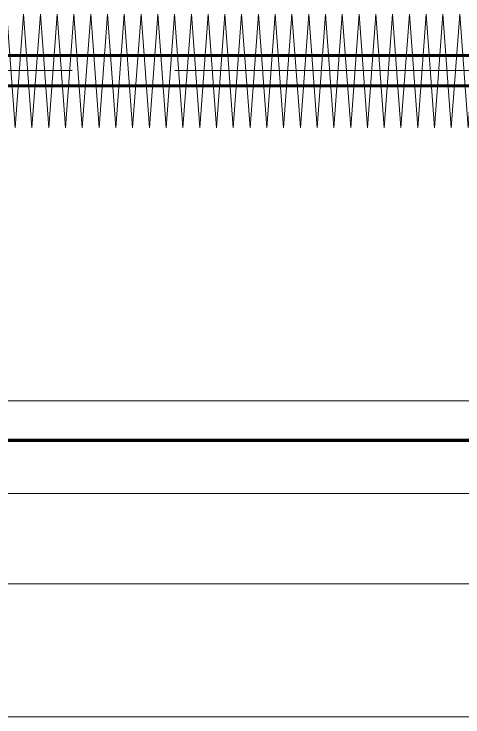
# Model space of a CAD drawing. Header units: millimetres. Extents: x 0 to 840, y 0 to 594.
# Drawn here: x 536.42 to 542.97, y 256.82 to 267.1 of the extents above; entities that cross this region are included whole.
import ezdxf

# ---------------------------------------------------------------- set-up
doc = ezdxf.new("R2010")
doc.units = ezdxf.units.MM
for name, pattern in [('K5LT_AXLED', [19.5, 15, -1.5, 1.5, -1.5]), ('K5LT_BASIC', [0]), ('K5LT_REINFORCED', [0]), ('K5LT_THIN_INCLUDED_TO_HATCHING', [0])]:
    doc.linetypes.add(name, pattern=pattern)
doc.layers.add('Системный слой', color=7, linetype='Continuous')

# ---------------------------------------------------------------- blocks, each defined once
blk = doc.blocks.new('U250')
at = {"layer": 'Системный слой', "color": 30, "linetype": 'K5LT_AXLED', "lineweight": 18, "true_color": 0xff8000}
for q in [(534.963, 265.433), (535.208, 265.433)]:
    blk.add_line((535.086, 267.096), q, dxfattribs=at)
blk = doc.blocks.new('U251')
at = {"layer": 'Системный слой', "color": 30, "linetype": 'K5LT_AXLED', "lineweight": 18, "true_color": 0xff8000}
for q in [(535.208, 265.433), (535.453, 265.433)]:
    blk.add_line((535.331, 267.096), q, dxfattribs=at)
blk = doc.blocks.new('U252')
at = {"layer": 'Системный слой', "color": 30, "linetype": 'K5LT_AXLED', "lineweight": 18, "true_color": 0xff8000}
for q in [(535.698, 265.433), (535.943, 265.433)]:
    blk.add_line((535.821, 267.096), q, dxfattribs=at)
blk = doc.blocks.new('U253')
at = {"layer": 'Системный слой', "color": 30, "linetype": 'K5LT_AXLED', "lineweight": 18, "true_color": 0xff8000}
for q in [(535.453, 265.433), (535.698, 265.433)]:
    blk.add_line((535.576, 267.096), q, dxfattribs=at)
blk = doc.blocks.new('U254')
at = {"layer": 'Системный слой', "color": 30, "linetype": 'K5LT_AXLED', "lineweight": 18, "true_color": 0xff8000}
for q in [(535.943, 265.433), (536.188, 265.433)]:
    blk.add_line((536.066, 267.096), q, dxfattribs=at)
blk = doc.blocks.new('U255')
at = {"layer": 'Системный слой', "color": 30, "linetype": 'K5LT_AXLED', "lineweight": 18, "true_color": 0xff8000}
for q in [(536.188, 265.433), (536.433, 265.433)]:
    blk.add_line((536.311, 267.096), q, dxfattribs=at)
blk = doc.blocks.new('U256')
at = {"layer": 'Системный слой', "color": 30, "linetype": 'K5LT_AXLED', "lineweight": 18, "true_color": 0xff8000}
for q in [(536.433, 265.433), (536.678, 265.433)]:
    blk.add_line((536.556, 267.096), q, dxfattribs=at)
blk = doc.blocks.new('U249')
at = {"layer": 'Системный слой'}
for name in ['U250', 'U251', 'U253', 'U252', 'U254', 'U255', 'U256']:
    blk.add_blockref(name, (0, 0), dxfattribs=at)
blk = doc.blocks.new('U258')
at = {"layer": 'Системный слой', "color": 30, "linetype": 'K5LT_AXLED', "lineweight": 18, "true_color": 0xff8000}
for q in [(538.393, 265.433), (538.638, 265.433)]:
    blk.add_line((538.516, 267.096), q, dxfattribs=at)
blk = doc.blocks.new('U259')
at = {"layer": 'Системный слой', "color": 30, "linetype": 'K5LT_AXLED', "lineweight": 18, "true_color": 0xff8000}
for q in [(538.638, 265.433), (538.883, 265.433)]:
    blk.add_line((538.761, 267.096), q, dxfattribs=at)
blk = doc.blocks.new('U260')
at = {"layer": 'Системный слой', "color": 30, "linetype": 'K5LT_AXLED', "lineweight": 18, "true_color": 0xff8000}
for q in [(539.128, 265.433), (539.373, 265.433)]:
    blk.add_line((539.251, 267.096), q, dxfattribs=at)
blk = doc.blocks.new('U261')
at = {"layer": 'Системный слой', "color": 30, "linetype": 'K5LT_AXLED', "lineweight": 18, "true_color": 0xff8000}
for q in [(538.883, 265.433), (539.128, 265.433)]:
    blk.add_line((539.006, 267.096), q, dxfattribs=at)
blk = doc.blocks.new('U262')
at = {"layer": 'Системный слой', "color": 30, "linetype": 'K5LT_AXLED', "lineweight": 18, "true_color": 0xff8000}
for q in [(539.373, 265.433), (539.618, 265.433)]:
    blk.add_line((539.496, 267.096), q, dxfattribs=at)
blk = doc.blocks.new('U263')
at = {"layer": 'Системный слой', "color": 30, "linetype": 'K5LT_AXLED', "lineweight": 18, "true_color": 0xff8000}
for q in [(539.618, 265.433), (539.863, 265.433)]:
    blk.add_line((539.741, 267.096), q, dxfattribs=at)
blk = doc.blocks.new('U264')
at = {"layer": 'Системный слой', "color": 30, "linetype": 'K5LT_AXLED', "lineweight": 18, "true_color": 0xff8000}
for q in [(539.863, 265.433), (540.108, 265.433)]:
    blk.add_line((539.986, 267.096), q, dxfattribs=at)
blk = doc.blocks.new('U257')
at = {"layer": 'Системный слой'}
for name in ['U258', 'U259', 'U261', 'U260', 'U262', 'U263', 'U264']:
    blk.add_blockref(name, (0, 0), dxfattribs=at)
blk = doc.blocks.new('U266')
at = {"layer": 'Системный слой', "color": 30, "linetype": 'K5LT_AXLED', "lineweight": 18, "true_color": 0xff8000}
for q in [(540.108, 265.433), (540.353, 265.433)]:
    blk.add_line((540.231, 267.096), q, dxfattribs=at)
blk = doc.blocks.new('U267')
at = {"layer": 'Системный слой', "color": 30, "linetype": 'K5LT_AXLED', "lineweight": 18, "true_color": 0xff8000}
for q in [(540.353, 265.433), (540.598, 265.433)]:
    blk.add_line((540.476, 267.096), q, dxfattribs=at)
blk = doc.blocks.new('U268')
at = {"layer": 'Системный слой', "color": 30, "linetype": 'K5LT_AXLED', "lineweight": 18, "true_color": 0xff8000}
for q in [(540.843, 265.433), (541.088, 265.433)]:
    blk.add_line((540.966, 267.096), q, dxfattribs=at)
blk = doc.blocks.new('U269')
at = {"layer": 'Системный слой', "color": 30, "linetype": 'K5LT_AXLED', "lineweight": 18, "true_color": 0xff8000}
for q in [(540.598, 265.433), (540.843, 265.433)]:
    blk.add_line((540.721, 267.096), q, dxfattribs=at)
blk = doc.blocks.new('U270')
at = {"layer": 'Системный слой', "color": 30, "linetype": 'K5LT_AXLED', "lineweight": 18, "true_color": 0xff8000}
for q in [(541.088, 265.433), (541.333, 265.433)]:
    blk.add_line((541.211, 267.096), q, dxfattribs=at)
blk = doc.blocks.new('U271')
at = {"layer": 'Системный слой', "color": 30, "linetype": 'K5LT_AXLED', "lineweight": 18, "true_color": 0xff8000}
for q in [(541.333, 265.433), (541.578, 265.433)]:
    blk.add_line((541.456, 267.096), q, dxfattribs=at)
blk = doc.blocks.new('U272')
at = {"layer": 'Системный слой', "color": 30, "linetype": 'K5LT_AXLED', "lineweight": 18, "true_color": 0xff8000}
for q in [(541.578, 265.433), (541.823, 265.433)]:
    blk.add_line((541.701, 267.096), q, dxfattribs=at)
blk = doc.blocks.new('U265')
at = {"layer": 'Системный слой'}
for name in ['U266', 'U267', 'U269', 'U268', 'U270', 'U271', 'U272']:
    blk.add_blockref(name, (0, 0), dxfattribs=at)
blk = doc.blocks.new('U274')
at = {"layer": 'Системный слой', "color": 30, "linetype": 'K5LT_AXLED', "lineweight": 18, "true_color": 0xff8000}
for q in [(536.678, 265.433), (536.923, 265.433)]:
    blk.add_line((536.801, 267.096), q, dxfattribs=at)
blk = doc.blocks.new('U275')
at = {"layer": 'Системный слой', "color": 30, "linetype": 'K5LT_AXLED', "lineweight": 18, "true_color": 0xff8000}
for q in [(536.923, 265.433), (537.168, 265.433)]:
    blk.add_line((537.046, 267.096), q, dxfattribs=at)
blk = doc.blocks.new('U276')
at = {"layer": 'Системный слой', "color": 30, "linetype": 'K5LT_AXLED', "lineweight": 18, "true_color": 0xff8000}
for q in [(537.413, 265.433), (537.658, 265.433)]:
    blk.add_line((537.536, 267.096), q, dxfattribs=at)
blk = doc.blocks.new('U277')
at = {"layer": 'Системный слой', "color": 30, "linetype": 'K5LT_AXLED', "lineweight": 18, "true_color": 0xff8000}
for q in [(537.168, 265.433), (537.413, 265.433)]:
    blk.add_line((537.291, 267.096), q, dxfattribs=at)
blk = doc.blocks.new('U278')
at = {"layer": 'Системный слой', "color": 30, "linetype": 'K5LT_AXLED', "lineweight": 18, "true_color": 0xff8000}
for q in [(537.658, 265.433), (537.903, 265.433)]:
    blk.add_line((537.781, 267.096), q, dxfattribs=at)
blk = doc.blocks.new('U279')
at = {"layer": 'Системный слой', "color": 30, "linetype": 'K5LT_AXLED', "lineweight": 18, "true_color": 0xff8000}
for q in [(537.903, 265.433), (538.148, 265.433)]:
    blk.add_line((538.026, 267.096), q, dxfattribs=at)
blk = doc.blocks.new('U280')
at = {"layer": 'Системный слой', "color": 30, "linetype": 'K5LT_AXLED', "lineweight": 18, "true_color": 0xff8000}
for q in [(538.148, 265.433), (538.393, 265.433)]:
    blk.add_line((538.271, 267.096), q, dxfattribs=at)
blk = doc.blocks.new('U273')
at = {"layer": 'Системный слой'}
for name in ['U274', 'U275', 'U277', 'U276', 'U278', 'U279', 'U280']:
    blk.add_blockref(name, (0, 0), dxfattribs=at)
blk = doc.blocks.new('U282')
at = {"layer": 'Системный слой', "color": 30, "linetype": 'K5LT_AXLED', "lineweight": 18, "true_color": 0xff8000}
for q in [(541.823, 265.433), (542.068, 265.433)]:
    blk.add_line((541.946, 267.096), q, dxfattribs=at)
blk = doc.blocks.new('U283')
at = {"layer": 'Системный слой', "color": 30, "linetype": 'K5LT_AXLED', "lineweight": 18, "true_color": 0xff8000}
for q in [(542.068, 265.433), (542.313, 265.433)]:
    blk.add_line((542.191, 267.096), q, dxfattribs=at)
blk = doc.blocks.new('U284')
at = {"layer": 'Системный слой', "color": 30, "linetype": 'K5LT_AXLED', "lineweight": 18, "true_color": 0xff8000}
for q in [(542.558, 265.433), (542.803, 265.433)]:
    blk.add_line((542.681, 267.096), q, dxfattribs=at)
blk = doc.blocks.new('U285')
at = {"layer": 'Системный слой', "color": 30, "linetype": 'K5LT_AXLED', "lineweight": 18, "true_color": 0xff8000}
for q in [(542.313, 265.433), (542.558, 265.433)]:
    blk.add_line((542.436, 267.096), q, dxfattribs=at)
blk = doc.blocks.new('U286')
at = {"layer": 'Системный слой', "color": 30, "linetype": 'K5LT_AXLED', "lineweight": 18, "true_color": 0xff8000}
for q in [(542.803, 265.433), (543.048, 265.433)]:
    blk.add_line((542.926, 267.096), q, dxfattribs=at)
blk = doc.blocks.new('U287')
at = {"layer": 'Системный слой', "color": 30, "linetype": 'K5LT_AXLED', "lineweight": 18, "true_color": 0xff8000}
for q in [(543.048, 265.433), (543.293, 265.433)]:
    blk.add_line((543.171, 267.096), q, dxfattribs=at)
blk = doc.blocks.new('U288')
at = {"layer": 'Системный слой', "color": 30, "linetype": 'K5LT_AXLED', "lineweight": 18, "true_color": 0xff8000}
for q in [(543.293, 265.433), (543.538, 265.433)]:
    blk.add_line((543.416, 267.096), q, dxfattribs=at)
blk = doc.blocks.new('U281')
at = {"layer": 'Системный слой'}
for name in ['U282', 'U283', 'U285', 'U284', 'U286', 'U287', 'U288']:
    blk.add_blockref(name, (0, 0), dxfattribs=at)

msp = doc.modelspace()

# ---------------------------------------------------------------- linework, layer by layer
at = {"layer": 'Системный слой', "color": 5, "linetype": 'K5LT_BASIC', "lineweight": 60, "true_color": 0x0000ff}
for p, q in [((526.2508, 266.49204), (548.4726, 266.49204)), ((526.29019, 266.04754), (548.4726, 266.04754))]:
    msp.add_line(p, q, dxfattribs=at)
at = {"layer": 'Системный слой', "color": 30, "linetype": 'K5LT_AXLED', "lineweight": 18, "true_color": 0xff8000}
msp.add_line((519.2633, 266.26979), (571.47579, 266.26979), dxfattribs=at)
at = {"layer": 'Системный слой', "color": 7, "linetype": 'K5LT_THIN_INCLUDED_TO_HATCHING', "lineweight": 18}
for p, q in [((528.77872, 261.43979), (559.63619, 261.43979)), ((528.77872, 260.86229), (559.63619, 260.86229)), ((566.82904, 260.08389), (524.67154, 260.08389)), ((566.82904, 258.76264), (524.67154, 258.76264)), ((566.84688, 256.81798), (524.68938, 256.81798))]:
    msp.add_line(p, q, dxfattribs=at)
at = {"layer": 'Системный слой', "color": 134, "linetype": 'K5LT_REINFORCED', "lineweight": 100, "true_color": 0x009696}
msp.add_line((567.6558, 260.86229), (523.8708, 260.86229), dxfattribs=at)

# ---------------------------------------------------------------- block references
at = {"layer": 'Системный слой'}
for name in ['U249', 'U273', 'U257', 'U265', 'U281']:
    msp.add_blockref(name, (0, 0), dxfattribs=at)

doc.saveas('drawing.dxf')
